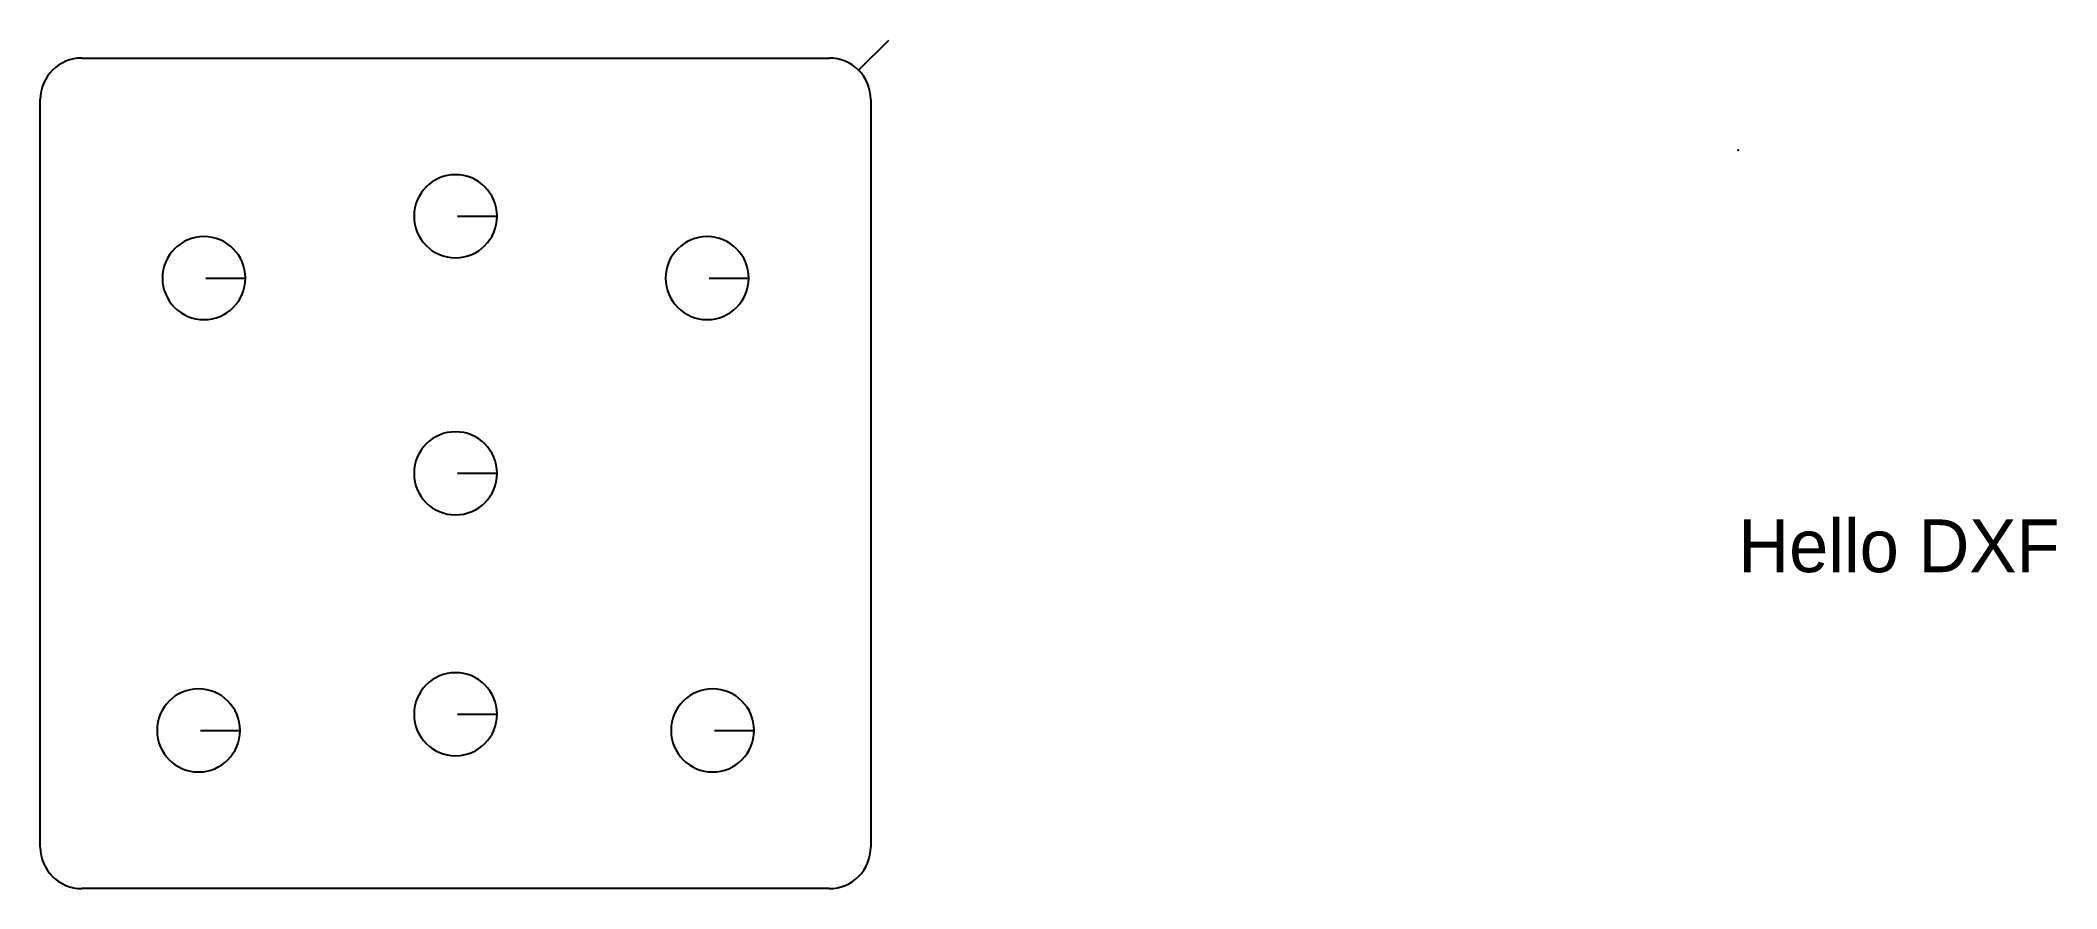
# Model space of a CAD drawing. Extents: x -19.1 to 0, y 0 to 8.
import ezdxf

# ---------------------------------------------------------------- set-up
doc = ezdxf.new("R2010")
doc.units = 0
doc.layers.get('0').update_dxf_attribs({"linetype": 'CONTINUOUS'})
doc.layers.add('1-approach', color=1, linetype='CONTINUOUS')

msp = doc.modelspace()

# ---------------------------------------------------------------- linework, layer by layer
for p, q in [((-18.7045, 7.874), (-11.6185, 7.874)), ((-19.0985, 0.394), (-19.0985, 7.48)), ((-11.2245, 7.48), (-11.2245, 0.394)), ((-11.6185, 0), (-18.7045, 0))]:
    msp.add_line(p, q)
for centre, radius, start, end in [((-18.7045, 7.48), 0.394, 90, 180), ((-11.6185, 7.48), 0.394, 45, 90), ((-11.6185, 7.48), 0.394, 0.000007, 45), ((-15.1615, 6.374), 0.3937, 0, 359.999), ((-17.5473, 5.7874), 0.3937, 0, 359.999), ((-12.7757, 5.7874), 0.3937, 0, 359.999), ((-15.1615, 3.937), 0.3937, 0, 359.999), ((-15.1615, 1.6536), 0.3937, 0, 359.999), ((-17.5985, 1.5), 0.3937, 0, 359.999), ((-12.7245, 1.5), 0.3937, 0, 359.999), ((-18.7045, 0.394), 0.394, 180, 270), ((-11.6185, 0.394), 0.394, -90, 0.000002)]:
    msp.add_arc(centre, radius, start, end)
msp.add_point((-3, 7))
at = {"layer": '1-approach'}
for p, q in [((-11.057089, 8.041443), (-11.339931, 7.7586)), ((-15.142831, 6.374), (-14.767831, 6.374)), ((-17.528631, 5.7874), (-17.153631, 5.7874)), ((-12.757031, 5.7874), (-12.382031, 5.7874)), ((-15.142831, 3.937), (-14.767831, 3.937)), ((-15.142831, 1.6536), (-14.767831, 1.6536)), ((-17.579831, 1.5), (-17.204831, 1.5)), ((-12.705831, 1.5), (-12.330831, 1.5))]:
    msp.add_line(p, q, dxfattribs=at)

# ---------------------------------------------------------------- texts
msp.add_text('Hello DXF', height=0.5).set_placement((-3, 3))

doc.saveas('drawing.dxf')
